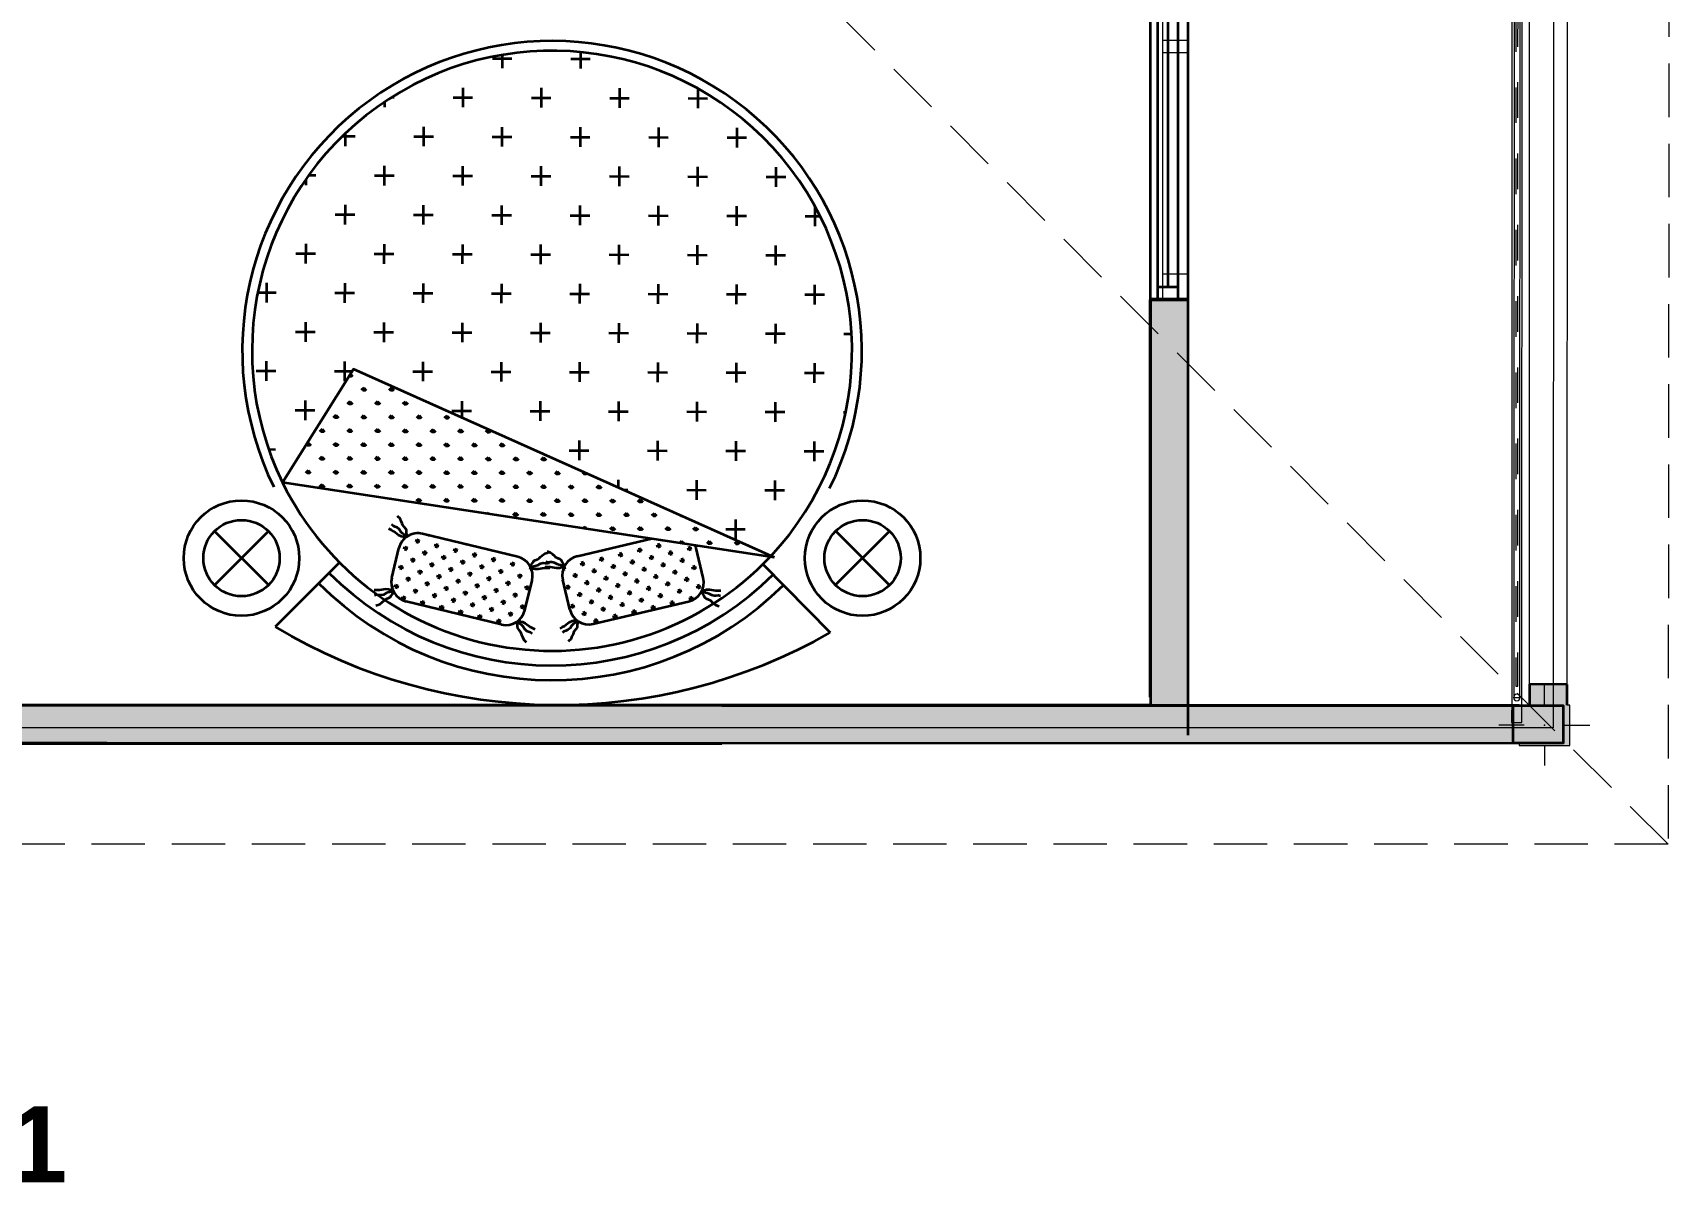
# Model space of a CAD drawing. Header units: millimetres. Extents: x -234375 to -184638, y -91483 to -70216.
# Drawn here: x -193087 to -186597, y -91432 to -86880 of the extents above; entities that cross this region are included whole.
import ezdxf

# ---------------------------------------------------------------- set-up
doc = ezdxf.new("R2010")
doc.units = ezdxf.units.MM
doc.header["$MEASUREMENT"] = 0
doc.linetypes.add('Dashed Small', pattern=[282.222222, 141.111111, -141.111111])
doc.linetypes.add('Hidden', pattern=[317.5, 211.666667, -105.833333])
for name, color, linetype, lineweight in [('New_0_Pen_No__7', 7, 'Continuous', 35), ('New_Archicad Windows_Pen_No__27', 7, 'Continuous', 35), ('New_Drawing & Figure_Pen_No__7', 7, 'Continuous', 35), ('New_Interior - Stair & Railing_Pen_No__1', 7, 'Continuous', 13), ('New_Shell - Roof_Pen_No__1', 7, 'Continuous', 13), ('New_Structural - Bearing_Pen_No__1', 7, 'Continuous', 13), ('New_Structural - Bearing_Pen_No__20', 1, 'Continuous', 0), ('New_Structural - Bearing_Pen_No__27', 7, 'Continuous', 35)]:
    doc.layers.add(name, color=color, linetype=linetype, lineweight=lineweight)
for name, color, linetype in [('New_Archicad Windows', 7, 'Continuous'), ('New_Interior - Stair & Railing', 7, 'Continuous'), ('New_Shell - Roof', 7, 'Continuous'), ('New_Structural - Bearing', 7, 'Continuous')]:
    doc.layers.add(name, color=color, linetype=linetype)
for name, color, linetype, lineweight, true_color in [('New_Archicad Windows_Pen_No__23', 30, 'Continuous', 20, 0xff6600), ('New_Archicad Windows_Pen_No__3', 30, 'Continuous', 18, 0xff6600), ('New_Drawing & Figure_Pen_No__5', 161, 'Continuous', 25, 0x40a5ff), ('New_Interior - Stair & Railing_Pen_No__106', 161, 'Continuous', 13, 0xaaaaff), ('New_Interior - Stair & Railing_Pen_No__91', 161, 'Continuous', 13, 0xaaaaff), ('New_Structural - Bearing_Pen_No__160', 33, 'Continuous', 20, 0xb4a35c)]:
    doc.layers.add(name, color=color, linetype=linetype, lineweight=lineweight, true_color=true_color)
doc.styles.add('GENERATED_STYLE_1', font='arial.ttf')

# ---------------------------------------------------------------- blocks, each defined once
blk = doc.blocks.new('Slab_1', base_point=(-200787.4, -71277.4))
at = {"layer": 'New_Structural - Bearing_Pen_No__1', "color": 7, "linetype": 'Continuous', "lineweight": 13, "flags": 128}
blk.add_lwpolyline([(-200787.4, -71277.4), (-190000.1, -71277.1), (-189999.5, -71124.5), (-188874.4, -71129.2), (-187846.5, -71129.2), (-187843.4, -74360.9), (-188874.7, -74359.2), (-188874.4, -78662), (-187060.4, -78662), (-187064.7, -89633.3), (-200492.9, -89632.1), (-200498.7, -85263), (-199444, -85265.7), (-199437.7, -82864.3), (-199438.1, -82864.3), (-199438.1, -77162), (-197397.7, -77162), (-197397.7, -75061.6), (-200787.4, -75061.6)], close=True, dxfattribs=at)
blk = doc.blocks.new('Wall_20', base_point=(-200493.6, -89690.1))
at = {"layer": 'New_Structural - Bearing_Pen_No__160', "linetype": 'Continuous', "lineweight": 0, "true_color": 0x5a512e}
blk.add_hatch(color=59, dxfattribs=at).paths.add_polyline_path([(-198386.8, -89690.7), (-187199.6, -89694), (-187199.6, -89544), (-198386.8, -89540.7)])
at = {"layer": 'New_Structural - Bearing_Pen_No__27', "color": 7, "linetype": 'Continuous', "lineweight": 35, "flags": 128}
for points in [[(-188660.5, -89543.5), (-193847.8, -89542)], [(-187199.6, -89544), (-188510.5, -89543.6)], [(-198386.8, -89690.7), (-187199.6, -89694)]]:
    blk.add_lwpolyline(points, dxfattribs=at)
blk = doc.blocks.new('2-Sash Sliding Window_2')
at = {"layer": 'New_Archicad Windows_Pen_No__23', "color": 30, "linetype": 'Continuous', "lineweight": 20, "true_color": 0xff6600}
for p, q in [((-1000, 0), (-900, 0)), ((-900, 0), (-900, -100)), ((-25, -100), (-25, 0)), ((-25, 0), (25, 0)), ((-25, 0), (25, 0)), ((25, 0), (25, -100)), ((900, -100), (900, 0)), ((900, 0), (1000, 0)), ((-900, -100), (-1000, -100)), ((25, -100), (-25, -100)), ((25, -100), (-25, -100)), ((1000, -100), (900, -100))]:
    blk.add_line(p, q, dxfattribs=at)
at = {"layer": 'New_Archicad Windows_Pen_No__27', "color": 7, "linetype": 'Continuous', "lineweight": 35}
for p, q in [((-1000, 0), (-1000, 50)), ((-1000, -100), (-1000, 0)), ((-1000, -100), (-1000, 0)), ((1000, 0), (1000, 50)), ((1000, -100), (1000, 0)), ((1000, -100), (1000, 0))]:
    blk.add_line(p, q, dxfattribs=at)
at = {"layer": 'New_Archicad Windows_Pen_No__3', "color": 30, "linetype": 'Continuous', "lineweight": 18, "true_color": 0xff6600}
for p, q in [((-1000, 50), (1000, 50)), ((-900, 0), (-25, 0)), ((25, 0), (900, 0)), ((-1000, -100), (1000, -100)), ((-25, -100), (-900, -100)), ((900, -100), (25, -100))]:
    blk.add_line(p, q, dxfattribs=at)
blk = doc.blocks.new('Wall_23', base_point=(-188510.5, -89693.6))
at = {"layer": 'New_Structural - Bearing_Pen_No__160', "linetype": 'Continuous', "lineweight": 0, "true_color": 0x5a512e}
blk.add_hatch(color=59, dxfattribs=at).paths.add_polyline_path([(-188660.5, -89543.5), (-188510.5, -89543.6), (-188510.5, -87934.8), (-188660.5, -87934.8)])
at = {"layer": 'New_Structural - Bearing_Pen_No__27', "color": 7, "linetype": 'Continuous', "lineweight": 35}
for p, q in [((-188610.5, -87934.8), (-188660.5, -87934.8)), ((-188510.5, -87934.8), (-188610.5, -87934.8))]:
    blk.add_line(p, q, dxfattribs=at)
at = {"layer": 'New_Structural - Bearing_Pen_No__27', "color": 7, "linetype": 'Continuous', "lineweight": 35, "flags": 128}
for points in [[(-188660.5, -87934.8), (-188660.5, -89543.5)], [(-188510.5, -89543.6), (-188510.5, -87934.8)]]:
    blk.add_lwpolyline(points, dxfattribs=at)
at = {"layer": 'New_Archicad Windows', "color": 21, "linetype": 'Continuous', "lineweight": 18, "true_color": 0xff9955, "zscale": 1000, "rotation": 89.99907197355292}
blk.add_blockref('2-Sash Sliding Window_2', (-188610.5, -86934.8), dxfattribs=at)
blk = doc.blocks.new('Arch Top Window Opening_3')
at = {"layer": 'New_Archicad Windows_Pen_No__27', "color": 7, "linetype": 'Continuous', "lineweight": 35}
for p, q in [((-3223.6, 0), (-3223.6, 150)), ((3223.6, 0), (3223.6, 150))]:
    blk.add_line(p, q, dxfattribs=at)
at = {"layer": 'New_Archicad Windows_Pen_No__3', "color": 30, "linetype": 'Continuous', "lineweight": 18, "true_color": 0xff6600}
for p, q in [((-3223.6, 150), (3223.6, 150)), ((-3223.6, 0), (3223.6, 0))]:
    blk.add_line(p, q, dxfattribs=at)
blk = doc.blocks.new('Wall_26', base_point=(-187009.5, -89694))
at = {"layer": 'New_Structural - Bearing_Pen_No__160', "linetype": 'Continuous', "lineweight": 0, "true_color": 0x5a512e}
for points in [[(-187006.9, -83013.2), (-187024.3, -83013.2), (-187006.9, -83013.2)], [(-187159.4, -89460.3), (-187159.4, -89542.3), (-187009.4, -89542.3), (-187009.4, -89460.4)]]:
    blk.add_hatch(color=59, dxfattribs=at).paths.add_polyline_path(points)
at = {"layer": 'New_Structural - Bearing_Pen_No__27', "color": 7, "linetype": 'Continuous', "lineweight": 35}
for p, q in [((-187006.9, -83013.2), (-187156.9, -83013.1)), ((-187009.4, -89460.4), (-187159.4, -89460.3))]:
    blk.add_line(p, q, dxfattribs=at)
at = {"layer": 'New_Structural - Bearing_Pen_No__27', "color": 7, "linetype": 'Continuous', "lineweight": 35, "flags": 128}
for points in [[(-187159.4, -89460.3), (-187159.4, -89542.3)], [(-187009.4, -89542.3), (-187009.4, -89460.4)]]:
    blk.add_lwpolyline(points, dxfattribs=at)
at = {"layer": 'New_Archicad Windows', "color": 21, "linetype": 'Continuous', "lineweight": 18, "true_color": 0xff9955, "zscale": 1000, "rotation": 89.97754101430051}
blk.add_blockref('Arch Top Window Opening_3', (-187008.1, -86236.8), dxfattribs=at)
blk = doc.blocks.new('Column_32', base_point=(-187099.6, -89622.3))
at = {"layer": 'New_Structural - Bearing_Pen_No__160', "linetype": 'Continuous', "lineweight": 0, "true_color": 0x5a512e}
for points in [[(-187199.6, -89544), (-187159.4, -89544), (-187159.4, -89542.3), (-187199.6, -89542.3)], [(-187199.6, -89702.3), (-186999.6, -89702.3), (-186999.6, -89542.3), (-187009.4, -89542.3), (-187009.4, -89544), (-187009.5, -89694), (-187009.5, -89694), (-187159.5, -89694), (-187199.6, -89694)], [(-187199.6, -89694), (-187159.5, -89694), (-187159.4, -89544), (-187199.6, -89544)], [(-187159.5, -89694), (-187009.5, -89694), (-187009.5, -89694), (-187159.4, -89544)], [(-187159.4, -89542.3), (-187159.4, -89544), (-187009.4, -89544), (-187009.4, -89542.3)], [(-187159.4, -89544), (-187009.5, -89694), (-187009.5, -89694), (-187009.4, -89544)], [(-187009.5, -89694), (-187009.5, -89694), (-187009.5, -89694)]]:
    blk.add_hatch(color=59, dxfattribs=at).paths.add_polyline_path(points)
at = {"layer": 'New_Structural - Bearing_Pen_No__1', "color": 7, "linetype": 'Continuous', "lineweight": 13, "flags": 128}
for points in [[(-187159.4, -89542.3), (-187199.6, -89542.3), (-187199.6, -89544)], [(-187199.6, -89694), (-187199.6, -89702.3), (-186999.6, -89702.3), (-186999.6, -89542.3), (-187009.4, -89542.3)]]:
    blk.add_lwpolyline(points, dxfattribs=at)
at = {"layer": 'New_Structural - Bearing_Pen_No__20', "color": 1, "linetype": 'Continuous', "lineweight": 0}
for p, q in [((-187099.6, -89542.3), (-187099.6, -89462.3)), ((-187179.6, -89622.3), (-187279.6, -89622.3)), ((-187019.6, -89622.3), (-186919.6, -89622.3)), ((-187099.6, -89702.3), (-187099.6, -89782.3))]:
    blk.add_line(p, q, dxfattribs=at)
blk.add_point((-187099.6, -89622.3), dxfattribs=at)
blk = doc.blocks.new('Roof_1', base_point=(-201339, -70721))
at = {"layer": 'New_Shell - Roof_Pen_No__1', "color": 7, "linetype": 'Hidden', "lineweight": 13, "flags": 128}
for points in [[(-186597.5, -78112), (-186609.9, -90094)], [(-186609.9, -90094), (-192594.7, -84103)], [(-186609.9, -90094), (-200920, -90094)]]:
    blk.add_lwpolyline(points, dxfattribs=at)
blk = doc.blocks.new('Railing_2')
at = {"layer": 'New_Interior - Stair & Railing_Pen_No__1', "color": 7, "linetype": 'Continuous', "lineweight": 13}
for p, q in [((-187186.8, -82782.4), (-187226.8, -82782.4)), ((-187226.8, -82782.4), (-187226.8, -82882.4)), ((-187186.8, -82882.4), (-187186.8, -82782.4)), ((-187226.8, -82882.4), (-187229.4, -89512.1)), ((-187189.4, -89512.1), (-187186.8, -82882.4)), ((-187229.4, -89512.1), (-187229.5, -89612.1)), ((-187189.5, -89612.1), (-187189.4, -89512.1)), ((-187229.5, -89612.1), (-187189.5, -89612.1))]:
    blk.add_line(p, q, dxfattribs=at)
at = {"layer": 'New_Interior - Stair & Railing_Pen_No__1', "color": 7, "linetype": 'Dashed Small', "lineweight": 13, "flags": 128}
blk.add_lwpolyline([(-187213.4, -89467.1), (-187205.4, -89467.1), (-187202.8, -82927.4), (-187210.8, -82927.4)], close=True, dxfattribs=at)
at = {"layer": 'New_Interior - Stair & Railing_Pen_No__106', "color": 161, "linetype": 'Continuous', "lineweight": 13, "true_color": 0xaaaaff, "flags": 128}
blk.add_lwpolyline([(-187221.4, -89512.1), (-187197.4, -89512.1), (-187194.8, -82882.4), (-187218.8, -82882.4)], close=True, dxfattribs=at)
at = {"layer": 'New_Interior - Stair & Railing_Pen_No__91', "color": 161, "linetype": 'Continuous', "lineweight": 13, "true_color": 0xaaaaff, "flags": 128}
for points in [[(-187193.8, -82882.4, 1), (-187219.8, -82882.4, 1)], [(-187196.4, -89512.1, 1), (-187222.4, -89512.1, 1)]]:
    blk.add_lwpolyline(points, format="xyb", close=True, dxfattribs=at)

msp = doc.modelspace()

# ---------------------------------------------------------------- hatches: boundary and pattern name
at = {"layer": 'New_Drawing & Figure_Pen_No__5', "linetype": 'Continuous', "lineweight": 25, "true_color": 0x40a5ff}
msp.add_hatch(color=161, dxfattribs=at).paths.add_polyline_path([(-187223.7, -89694), (-187025.7, -89694), (-187025.7, -89544), (-187223.7, -89544)])

# ---------------------------------------------------------------- linework, layer by layer
at = {"layer": 'New_0_Pen_No__7', "color": 7, "linetype": 'Continuous', "lineweight": 35}
for p, q in [((-188661.7, -87937.1), (-188511.7, -87937.1)), ((-188661.7, -89511.7), (-188661.7, -87937.1)), ((-188511.7, -87937.1), (-188511.6, -89662)), ((-190357.1, -89543.9), (-193847.8, -89544.1)), ((-190357.1, -89543.9), (-187175.5, -89543.8)), ((-187303.6, -89544), (-189961.2, -89544.2)), ((-193698.8, -89694.3), (-190357.1, -89694.2))]:
    msp.add_line(p, q, dxfattribs=at)
msp.add_lwpolyline([(-187223.7, -89694), (-187223.7, -89544), (-187025.7, -89544), (-187025.7, -89694)], close=True, dxfattribs=at)
at = {"layer": 'New_Drawing & Figure_Pen_No__7', "color": 7, "linetype": 'Continuous', "lineweight": 35}
for p, q in [((-188661.7, -85932.4), (-188661.7, -87937.1)), ((-188631.7, -85932.4), (-188631.7, -87937.1)), ((-188591.7, -85982.4), (-188591.7, -87887.1)), ((-188551.7, -85932.4), (-188551.7, -87937.1)), ((-188511.7, -85932.4), (-188511.7, -87937.1)), ((-190917.4, -86956.7), (-190917.6, -87021.7)), ((-191266.5, -86981.7), (-191188.9, -86982)), ((-191227.6, -86967.9), (-191227.8, -87020.6)), ((-190956.3, -86982.8), (-190878.7, -86983)), ((-191665.4, -87135.4), (-191654.8, -87135.4)), ((-191422.1, -87136.3), (-191344.6, -87136.5)), ((-191383.2, -87097.6), (-191383.5, -87175.2)), ((-191111.9, -87137.3), (-191034.4, -87137.6)), ((-191073, -87098.7), (-191073.3, -87176.3)), ((-190801.7, -87138.4), (-190724.1, -87138.7)), ((-190762.8, -87099.8), (-190763.1, -87177.3)), ((-190491.5, -87139.5), (-190413.9, -87139.8)), ((-190452.6, -87101.1), (-190452.9, -87178.4)), ((-191693.6, -87153.9), (-191693.7, -87174.1)), ((-191849.2, -87278.7), (-191849.3, -87328.6)), ((-191538.9, -87252.2), (-191539.1, -87329.7)), ((-191228.6, -87253.3), (-191228.9, -87330.8)), ((-190918.4, -87254.3), (-190918.7, -87331.9)), ((-190608.2, -87255.4), (-190608.5, -87333)), ((-190298, -87256.5), (-190298.3, -87334.1)), ((-191860.7, -87289.8), (-191810.4, -87290)), ((-191577.8, -87290.8), (-191500.2, -87291.1)), ((-191267.6, -87291.9), (-191190, -87292.2)), ((-190957.3, -87293), (-190879.8, -87293.3)), ((-190647.1, -87294.1), (-190569.6, -87294.3)), ((-190336.9, -87295.2), (-190259.4, -87295.4)), ((-191694.5, -87406.7), (-191694.8, -87484.3)), ((-191384.3, -87407.8), (-191384.6, -87485.4)), ((-191074.1, -87408.9), (-191074.4, -87486.5)), ((-190763.9, -87410), (-190764.1, -87487.5)), ((-190453.7, -87411.1), (-190453.9, -87488.6)), ((-192004.9, -87460.1), (-192005, -87483.2)), ((-191993.8, -87444.5), (-191966.1, -87444.6)), ((-191733.4, -87445.4), (-191655.9, -87445.7)), ((-191423.2, -87446.5), (-191345.7, -87446.7)), ((-191113, -87447.5), (-191035.4, -87447.8)), ((-190802.8, -87448.6), (-190725.2, -87448.9)), ((-190492.6, -87449.7), (-190415, -87450)), ((-190182.4, -87450.8), (-190104.8, -87451.1)), ((-190143.5, -87412.2), (-190143.7, -87489.7)), ((-191889.1, -87599.9), (-191811.5, -87600.2)), ((-191850.1, -87561.3), (-191850.4, -87638.9)), ((-191578.8, -87601), (-191501.3, -87601.3)), ((-191539.9, -87562.4), (-191540.2, -87639.9)), ((-191268.6, -87602.1), (-191191.1, -87602.4)), ((-191229.7, -87563.5), (-191230, -87641)), ((-190958.4, -87603.2), (-190880.9, -87603.5)), ((-190919.5, -87564.6), (-190919.8, -87642.1)), ((-190648.2, -87604.3), (-190570.7, -87604.5)), ((-190609.3, -87565.6), (-190609.6, -87643.2)), ((-190338, -87605.4), (-190260.5, -87605.6)), ((-190299.1, -87566.7), (-190299.4, -87644.3)), ((-189988.9, -87567.8), (-189989.2, -87645.4)), ((-190027.8, -87606.4), (-189968.1, -87606.7)), ((-192005.8, -87715.9), (-192006.1, -87793.4)), ((-191695.6, -87716.9), (-191695.9, -87794.5)), ((-191385.4, -87718), (-191385.6, -87795.6)), ((-191075.2, -87719.1), (-191075.4, -87796.7)), ((-190765, -87720.2), (-190765.2, -87797.8)), ((-190454.7, -87721.3), (-190455, -87798.8)), ((-190144.5, -87722.4), (-190144.8, -87799.9)), ((-192044.7, -87754.5), (-191967.2, -87754.8)), ((-191734.5, -87755.6), (-191656.9, -87755.9)), ((-191424.3, -87756.7), (-191346.7, -87756.9)), ((-191114.1, -87757.8), (-191036.5, -87758)), ((-190803.9, -87758.8), (-190726.3, -87759.1)), ((-190493.7, -87759.9), (-190416.1, -87760.2)), ((-190183.5, -87761), (-190105.9, -87761.3)), ((-192195.7, -87909.1), (-192122.8, -87909.3)), ((-192161.4, -87870.4), (-192161.7, -87948)), ((-191890.1, -87910.2), (-191812.6, -87910.4)), ((-191851.2, -87871.5), (-191851.5, -87949.1)), ((-191579.9, -87911.2), (-191502.4, -87911.5)), ((-191541, -87872.6), (-191541.3, -87950.1)), ((-191269.7, -87912.3), (-191192.2, -87912.6)), ((-191230.8, -87873.7), (-191231.1, -87951.2)), ((-190959.5, -87913.4), (-190882, -87913.7)), ((-190920.6, -87874.8), (-190920.9, -87952.3)), ((-190649.3, -87914.5), (-190571.8, -87914.8)), ((-190610.4, -87875.8), (-190610.7, -87953.4)), ((-190339.1, -87915.6), (-190261.5, -87915.8)), ((-190300.2, -87876.9), (-190300.5, -87954.5)), ((-190028.9, -87916.7), (-189951.3, -87916.9)), ((-189990, -87878), (-189990.2, -87955.6)), ((-188551.7, -87887.1), (-188631.7, -87887.1)), ((-188661.7, -87937.1), (-188511.7, -87937.1)), ((-188661.7, -89511.7), (-188661.7, -87937.1)), ((-188511.7, -87937.1), (-188511.6, -89662)), ((-192006.9, -88026.1), (-192007.1, -88103.6)), ((-191696.7, -88027.2), (-191696.9, -88104.7)), ((-191386.5, -88028.2), (-191386.7, -88105.8)), ((-191076.3, -88029.3), (-191076.5, -88106.9)), ((-190766, -88030.4), (-190766.3, -88108)), ((-190455.8, -88031.5), (-190456.1, -88109)), ((-190145.6, -88032.6), (-190145.9, -88110.1)), ((-192045.8, -88064.7), (-191968.2, -88065)), ((-191735.6, -88065.8), (-191658, -88066.1)), ((-191425.4, -88066.9), (-191347.8, -88067.2)), ((-191115.2, -88068), (-191037.6, -88068.2)), ((-190805, -88069), (-190727.4, -88069.3)), ((-190494.7, -88070.1), (-190417.2, -88070.4)), ((-190184.5, -88071.2), (-190107, -88071.5)), ((-189874.3, -88072.3), (-189843.8, -88072.4)), ((-192162.5, -88180.6), (-192162.8, -88258.2)), ((-191852.3, -88181.7), (-191852.6, -88259.3)), ((-191542.1, -88182.8), (-191542.4, -88260.4)), ((-191231.9, -88183.9), (-191232.2, -88261.4)), ((-190921.7, -88185), (-190922, -88262.5)), ((-190611.5, -88186.1), (-190611.8, -88263.6)), ((-190301.3, -88187.1), (-190301.5, -88264.7)), ((-189991.1, -88188.2), (-189991.3, -88265.8)), ((-192201.4, -88219.3), (-192123.9, -88219.5)), ((-191891.2, -88220.4), (-191821.2, -88220.6)), ((-191830.7, -88235.7), (-191830.7, -88245.3)), ((-191828.7, -88232.6), (-191820.4, -88241)), ((-191581, -88221.4), (-191503.5, -88221.7)), ((-191270.8, -88222.5), (-191193.3, -88222.8)), ((-190960.6, -88223.6), (-190883, -88223.9)), ((-190650.4, -88224.7), (-190572.8, -88225)), ((-190340.2, -88225.8), (-190262.6, -88226.1)), ((-190030, -88226.9), (-189952.4, -88227.1)), ((-191776, -88285.7), (-191786.3, -88296)), ((-191776, -88285.7), (-191776.1, -88300.3)), ((-191776, -88285.7), (-191765.8, -88296.1)), ((-191666.3, -88286.1), (-191676.7, -88296.4)), ((-191666.3, -88286.1), (-191666.4, -88300.7)), ((-191666.3, -88286.1), (-191656.1, -88296.4)), ((-192046.9, -88374.9), (-191969.3, -88375.2)), ((-192008, -88336.3), (-192008.2, -88413.8)), ((-191831, -88340.4), (-191841.4, -88350.6)), ((-191831, -88340.4), (-191831.1, -88354.9)), ((-191831, -88340.4), (-191820.8, -88350.7)), ((-191721.4, -88340.8), (-191731.7, -88351)), ((-191721.4, -88340.8), (-191721.4, -88355.3)), ((-191721.4, -88340.8), (-191711.1, -88351.1)), ((-191611.7, -88341.2), (-191622, -88351.4)), ((-191611.7, -88341.2), (-191611.7, -88355.7)), ((-191611.7, -88341.2), (-191601.4, -88351.5)), ((-191510.1, -88349.5), (-191512.3, -88351.8)), ((-191502.1, -88353.1), (-191502.1, -88356.1)), ((-191426.5, -88377.1), (-191348.9, -88377.4)), ((-191387.5, -88338.5), (-191387.8, -88404.2)), ((-191116.2, -88378.2), (-191038.7, -88378.4)), ((-191077.3, -88339.5), (-191077.6, -88417.1)), ((-190806, -88379.3), (-190728.5, -88379.5)), ((-190767.1, -88340.6), (-190767.4, -88418.2)), ((-190495.8, -88380.3), (-190418.3, -88380.6)), ((-190456.9, -88341.7), (-190457.2, -88419.3)), ((-190185.6, -88381.4), (-190108.1, -88381.7)), ((-190146.7, -88342.8), (-190147, -88420.3)), ((-189875.4, -88382.5), (-189867.1, -88382.5)), ((-191886.1, -88395), (-191896.4, -88405.3)), ((-191886.1, -88395), (-191886.1, -88409.6)), ((-191886.1, -88395), (-191875.8, -88405.3)), ((-191776.4, -88395.4), (-191786.7, -88405.7)), ((-191776.4, -88395.4), (-191776.4, -88410)), ((-191776.4, -88395.4), (-191766.1, -88405.7)), ((-191666.7, -88395.8), (-191677, -88406)), ((-191666.7, -88395.8), (-191666.8, -88410.3)), ((-191666.7, -88395.8), (-191656.5, -88406.1)), ((-191557, -88396.2), (-191567.4, -88406.4)), ((-191557, -88396.2), (-191557.1, -88410.7)), ((-191557, -88396.2), (-191546.8, -88406.5)), ((-191447.4, -88396.6), (-191457.7, -88406.8)), ((-191447.4, -88396.6), (-191447.4, -88411.1)), ((-191447.4, -88396.6), (-191437.1, -88406.9)), ((-192163.6, -88490.8), (-192163.6, -88495.7)), ((-191996.1, -88504.3), (-192005, -88513.1)), ((-191996.1, -88504.3), (-191996.2, -88518.9)), ((-191996.1, -88504.3), (-191985.9, -88514.6)), ((-191941.1, -88449.7), (-191951.4, -88459.9)), ((-191941.1, -88449.7), (-191941.1, -88464.2)), ((-191941.1, -88449.7), (-191930.9, -88460)), ((-191886.5, -88504.7), (-191896.8, -88515)), ((-191886.5, -88504.7), (-191886.5, -88519.2)), ((-191886.5, -88504.7), (-191876.2, -88515)), ((-191831.4, -88450.1), (-191841.7, -88460.3)), ((-191831.4, -88450.1), (-191831.5, -88464.6)), ((-191831.4, -88450.1), (-191821.2, -88460.4)), ((-191776.8, -88505.1), (-191787.1, -88515.3)), ((-191776.8, -88505.1), (-191776.8, -88519.6)), ((-191776.8, -88505.1), (-191766.5, -88515.4)), ((-191721.7, -88450.4), (-191732.1, -88460.7)), ((-191721.7, -88450.4), (-191721.8, -88465)), ((-191721.7, -88450.4), (-191711.5, -88460.8)), ((-191667.1, -88505.5), (-191677.4, -88515.7)), ((-191667.1, -88505.5), (-191667.2, -88520)), ((-191667.1, -88505.5), (-191656.9, -88515.8)), ((-191612.1, -88450.8), (-191622.4, -88461.1)), ((-191612.1, -88450.8), (-191612.1, -88465.4)), ((-191612.1, -88450.8), (-191601.8, -88461.1)), ((-191557.4, -88505.9), (-191567.7, -88516.1)), ((-191557.4, -88505.9), (-191557.5, -88520.4)), ((-191557.4, -88505.9), (-191547.2, -88516.2)), ((-191502.4, -88451.2), (-191512.7, -88461.5)), ((-191502.4, -88451.2), (-191502.4, -88465.8)), ((-191502.4, -88451.2), (-191492.1, -88461.5)), ((-191447.7, -88506.2), (-191458.1, -88516.5)), ((-191447.7, -88506.2), (-191447.8, -88520.8)), ((-191447.7, -88506.2), (-191437.5, -88516.6)), ((-191392.7, -88451.6), (-191403, -88461.8)), ((-191392.7, -88451.6), (-191392.8, -88466.1)), ((-191392.7, -88451.6), (-191382.5, -88461.9)), ((-191338.1, -88506.6), (-191348.4, -88516.9)), ((-191338.1, -88506.6), (-191338.1, -88521.2)), ((-191338.1, -88506.6), (-191327.8, -88516.9)), ((-191283, -88452), (-191293.4, -88462.2)), ((-191283, -88452), (-191283.1, -88466.5)), ((-191283, -88452), (-191272.8, -88462.3)), ((-191228.4, -88507), (-191238.7, -88517.3)), ((-191228.4, -88507), (-191228.4, -88521.5)), ((-191228.4, -88507), (-191218.2, -88517.3)), ((-190922.8, -88495.2), (-190923, -88572.7)), ((-190612.6, -88496.3), (-190612.8, -88573.8)), ((-190302.4, -88497.3), (-190302.6, -88574.9)), ((-189992.1, -88498.4), (-189992.4, -88576)), ((-192152.4, -88529.7), (-192125, -88529.8)), ((-191941.5, -88559.4), (-191951.8, -88569.6)), ((-191941.5, -88559.4), (-191941.5, -88573.9)), ((-191941.5, -88559.4), (-191931.2, -88569.7)), ((-191831.8, -88559.7), (-191842.1, -88570)), ((-191831.8, -88559.7), (-191831.9, -88574.3)), ((-191831.8, -88559.7), (-191821.6, -88570.1)), ((-191722.1, -88560.1), (-191732.4, -88570.4)), ((-191722.1, -88560.1), (-191722.2, -88574.7)), ((-191722.1, -88560.1), (-191711.9, -88570.4)), ((-191612.5, -88560.5), (-191622.8, -88570.7)), ((-191612.5, -88560.5), (-191612.5, -88575)), ((-191612.5, -88560.5), (-191602.2, -88570.8)), ((-191502.8, -88560.9), (-191513.1, -88571.1)), ((-191502.8, -88560.9), (-191502.8, -88575.4)), ((-191502.8, -88560.9), (-191492.5, -88571.2)), ((-191393.1, -88561.3), (-191403.4, -88571.5)), ((-191393.1, -88561.3), (-191393.2, -88575.8)), ((-191393.1, -88561.3), (-191382.9, -88571.6)), ((-191283.4, -88561.7), (-191293.7, -88571.9)), ((-191283.4, -88561.7), (-191283.5, -88576.2)), ((-191283.4, -88561.7), (-191273.2, -88572)), ((-191173.8, -88562), (-191184.1, -88572.3)), ((-191173.8, -88562), (-191173.8, -88576.6)), ((-191173.8, -88562), (-191163.5, -88572.4)), ((-191064.1, -88562.4), (-191074.4, -88572.7)), ((-191064.1, -88562.4), (-191064.1, -88577)), ((-191064.1, -88562.4), (-191053.8, -88572.7)), ((-190961.7, -88533.8), (-190884.1, -88534.1)), ((-190651.5, -88534.9), (-190573.9, -88535.2)), ((-190341.3, -88536), (-190263.7, -88536.3)), ((-190031.1, -88537.1), (-189953.5, -88537.3)), ((-191996.5, -88614), (-192006.8, -88624.2)), ((-191996.5, -88614), (-191996.6, -88628.5)), ((-191996.5, -88614), (-191986.3, -88624.3)), ((-191886.8, -88614.4), (-191897.2, -88624.6)), ((-191886.8, -88614.4), (-191886.9, -88628.9)), ((-191886.8, -88614.4), (-191876.6, -88624.7)), ((-191777.2, -88614.8), (-191787.5, -88625)), ((-191777.2, -88614.8), (-191777.2, -88629.3)), ((-191777.2, -88614.8), (-191766.9, -88625.1)), ((-191667.5, -88615.1), (-191677.8, -88625.4)), ((-191667.5, -88615.1), (-191667.5, -88629.7)), ((-191667.5, -88615.1), (-191657.2, -88625.5)), ((-191557.8, -88615.5), (-191568.1, -88625.8)), ((-191557.8, -88615.5), (-191557.9, -88630.1)), ((-191557.8, -88615.5), (-191547.6, -88625.8)), ((-191448.1, -88615.9), (-191458.5, -88626.2)), ((-191448.1, -88615.9), (-191448.2, -88630.5)), ((-191448.1, -88615.9), (-191437.9, -88626.2)), ((-191338.5, -88616.3), (-191348.8, -88626.5)), ((-191338.5, -88616.3), (-191338.5, -88630.8)), ((-191338.5, -88616.3), (-191328.2, -88626.6)), ((-191228.8, -88616.7), (-191239.1, -88626.9)), ((-191228.8, -88616.7), (-191228.8, -88631.2)), ((-191228.8, -88616.7), (-191218.5, -88627)), ((-191119.1, -88617.1), (-191129.4, -88627.3)), ((-191119.1, -88617.1), (-191119.2, -88631.6)), ((-191119.1, -88617.1), (-191108.9, -88627.4)), ((-191009.4, -88617.4), (-191019.7, -88627.7)), ((-191009.4, -88617.4), (-191009.5, -88632)), ((-191009.4, -88617.4), (-190999.2, -88627.8)), ((-190902.7, -88620.8), (-190910.1, -88628.1)), ((-190899.8, -88622.1), (-190899.8, -88632.4)), ((-190892.1, -88625.5), (-190889.5, -88628.1)), ((-191941.9, -88669), (-191952.2, -88679.3)), ((-191941.9, -88669), (-191941.9, -88683.6)), ((-191941.9, -88669), (-191931.6, -88679.3)), ((-191832.2, -88669.4), (-191842.5, -88679.7)), ((-191832.2, -88669.4), (-191832.2, -88684)), ((-191832.2, -88669.4), (-191821.9, -88679.7)), ((-191722.5, -88669.8), (-191732.8, -88680)), ((-191722.5, -88669.8), (-191722.6, -88684.3)), ((-191722.5, -88669.8), (-191712.3, -88680.1)), ((-191612.8, -88670.2), (-191623.2, -88680.4)), ((-191612.8, -88670.2), (-191612.9, -88684.7)), ((-191612.8, -88670.2), (-191602.6, -88680.5)), ((-191503.2, -88670.6), (-191513.5, -88680.8)), ((-191503.2, -88670.6), (-191503.2, -88685.1)), ((-191503.2, -88670.6), (-191492.9, -88680.9)), ((-191393.5, -88670.9), (-191403.8, -88681.2)), ((-191393.5, -88670.9), (-191393.5, -88685.5)), ((-191393.5, -88670.9), (-191383.2, -88681.3)), ((-191283.8, -88671.3), (-191294.1, -88681.6)), ((-191283.8, -88671.3), (-191283.9, -88685.9)), ((-191283.8, -88671.3), (-191273.6, -88681.6)), ((-191174.1, -88671.7), (-191184.5, -88682)), ((-191174.1, -88671.7), (-191174.2, -88686.3)), ((-191174.1, -88671.7), (-191163.9, -88682)), ((-191064.5, -88672.1), (-191074.8, -88682.3)), ((-191064.5, -88672.1), (-191064.5, -88686.6)), ((-191064.5, -88672.1), (-191054.2, -88682.4)), ((-190954.8, -88672.5), (-190965.1, -88682.7)), ((-190954.8, -88672.5), (-190954.8, -88687)), ((-190954.8, -88672.5), (-190944.5, -88682.8)), ((-190845.1, -88672.9), (-190855.4, -88683.1)), ((-190845.1, -88672.9), (-190845.2, -88687.4)), ((-190845.1, -88672.9), (-190834.9, -88683.2)), ((-190768.2, -88650.8), (-190768.3, -88680.8)), ((-190748.5, -88689.7), (-190729.6, -88689.7)), ((-190496.9, -88690.6), (-190419.4, -88690.8)), ((-190458, -88651.9), (-190458.3, -88729.5)), ((-190186.7, -88691.6), (-190109.2, -88691.9)), ((-190147.8, -88653), (-190148.1, -88730.5)), ((-191667.9, -88724.8), (-191669.1, -88726.1)), ((-191667.9, -88724.8), (-191667.9, -88726.3)), ((-191667.9, -88724.8), (-191666.1, -88726.6)), ((-191558.2, -88725.2), (-191568.5, -88735.5)), ((-191558.2, -88725.2), (-191558.2, -88739.7)), ((-191558.2, -88725.2), (-191547.9, -88735.5)), ((-191448.5, -88725.6), (-191458.8, -88735.8)), ((-191448.5, -88725.6), (-191448.6, -88740.1)), ((-191448.5, -88725.6), (-191438.3, -88735.9)), ((-191338.8, -88726), (-191349.2, -88736.2)), ((-191338.8, -88726), (-191338.9, -88740.5)), ((-191338.8, -88726), (-191328.6, -88736.3)), ((-191229.2, -88726.4), (-191239.5, -88736.6)), ((-191229.2, -88726.4), (-191229.2, -88740.9)), ((-191229.2, -88726.4), (-191218.9, -88736.7)), ((-191119.5, -88726.7), (-191129.8, -88737)), ((-191119.5, -88726.7), (-191119.5, -88741.3)), ((-191119.5, -88726.7), (-191109.2, -88737.1)), ((-191009.8, -88727.1), (-191020.1, -88737.4)), ((-191009.8, -88727.1), (-191009.9, -88741.7)), ((-191009.8, -88727.1), (-190999.6, -88737.4)), ((-190900.1, -88727.5), (-190910.5, -88737.8)), ((-190900.1, -88727.5), (-190900.2, -88742)), ((-190900.1, -88727.5), (-190889.9, -88737.8)), ((-190790.5, -88727.9), (-190800.8, -88738.1)), ((-190790.5, -88727.9), (-190790.5, -88742.4)), ((-190790.5, -88727.9), (-190780.2, -88738.2)), ((-190680.8, -88728.3), (-190691.1, -88738.5)), ((-190680.8, -88728.3), (-190680.8, -88742.8)), ((-190680.8, -88728.3), (-190670.5, -88738.6)), ((-191284.2, -88781), (-191287.4, -88784.2)), ((-191284.2, -88781), (-191284.2, -88784.7)), ((-191284.2, -88781), (-191279.9, -88785.4)), ((-191174.5, -88781.4), (-191184.8, -88791.6)), ((-191174.5, -88781.4), (-191174.6, -88795.9)), ((-191174.5, -88781.4), (-191164.3, -88791.7)), ((-191064.8, -88781.8), (-191075.2, -88792)), ((-191064.8, -88781.8), (-191064.9, -88796.3)), ((-191064.8, -88781.8), (-191054.6, -88792.1)), ((-190955.2, -88782.2), (-190965.5, -88792.4)), ((-190955.2, -88782.2), (-190955.2, -88796.7)), ((-190955.2, -88782.2), (-190944.9, -88792.5)), ((-190900.5, -88837.2), (-190905.7, -88842.3)), ((-190900.5, -88837.2), (-190900.5, -88843.1)), ((-190900.5, -88837.2), (-190893.6, -88844.2)), ((-190845.5, -88782.5), (-190855.8, -88792.8)), ((-190845.5, -88782.5), (-190845.5, -88797.1)), ((-190845.5, -88782.5), (-190835.2, -88792.9)), ((-190790.8, -88837.6), (-190801.2, -88847.8)), ((-190790.8, -88837.6), (-190790.9, -88852.1)), ((-190790.8, -88837.6), (-190780.6, -88847.9)), ((-190735.8, -88782.9), (-190746.1, -88793.2)), ((-190735.8, -88782.9), (-190735.9, -88797.5)), ((-190735.8, -88782.9), (-190725.6, -88793.2)), ((-190681.2, -88837.9), (-190691.5, -88848.2)), ((-190681.2, -88837.9), (-190681.2, -88852.5)), ((-190681.2, -88837.9), (-190670.9, -88848.3)), ((-190626.1, -88783.3), (-190636.5, -88793.5)), ((-190626.1, -88783.3), (-190626.2, -88797.8)), ((-190626.1, -88783.3), (-190615.9, -88793.6)), ((-190571.5, -88838.3), (-190581.8, -88848.6)), ((-190571.5, -88838.3), (-190571.5, -88852.9)), ((-190571.5, -88838.3), (-190561.2, -88848.6)), ((-190523.1, -88790.3), (-190526.8, -88793.9)), ((-190516.5, -88793.3), (-190516.5, -88798.2)), ((-190461.8, -88838.7), (-190472.1, -88849)), ((-190461.8, -88838.7), (-190461.9, -88853.3)), ((-190461.8, -88838.7), (-190451.6, -88849)), ((-190303.4, -88807.6), (-190303.7, -88885.1)), ((-192367.2, -88854.1), (-192152.9, -89067)), ((-192153.6, -88853.4), (-192366.5, -89067.7)), ((-191553.9, -88895.8), (-191572.7, -88891.2)), ((-191561, -88884.1), (-191565.6, -88902.9)), ((-191166.2, -88955.3), (-191543, -88863.9)), ((-191517.7, -88870.1), (-191518.7, -88874.4)), ((-191485.6, -88902.3), (-191490.2, -88921.2)), ((-191442.3, -88888.3), (-191443.4, -88892.6)), ((-190929.7, -88952.8), (-190635.3, -88883.5)), ((-190653.1, -88887.7), (-190652.1, -88892)), ((-190609.9, -88902), (-190605.5, -88920.9)), ((-190516.8, -88893.4), (-190524, -88900.4)), ((-190516.8, -88893.4), (-190516.9, -88901.5)), ((-190516.8, -88893.4), (-190507.3, -88903)), ((-190407.2, -88893.7), (-190417.5, -88904)), ((-190407.2, -88893.7), (-190407.2, -88908.3)), ((-190407.2, -88893.7), (-190396.9, -88904.1)), ((-190342.3, -88846.2), (-190264.8, -88846.5)), ((-190297.5, -88894.1), (-190307.8, -88904.4)), ((-190297.5, -88894.1), (-190297.6, -88908.7)), ((-190297.5, -88894.1), (-190287.3, -88904.4)), ((-189693, -88854.1), (-189907.3, -89067)), ((-189906.6, -88853.4), (-189693.8, -89067.7)), ((-191665.1, -89038.3), (-191636.7, -88921)), ((-191600.7, -88924.3), (-191619.5, -88919.7)), ((-191607.8, -88912.6), (-191612.4, -88931.5)), ((-191572.1, -88971.1), (-191591, -88966.6)), ((-191579.3, -88959.4), (-191583.8, -88978.3)), ((-191525.3, -88942.6), (-191544.1, -88938)), ((-191532.4, -88930.9), (-191537, -88949.7)), ((-191478.5, -88914), (-191497.3, -88909.5)), ((-191449.9, -88960.9), (-191468.8, -88956.3)), ((-191457.1, -88949.2), (-191461.6, -88968)), ((-191403.1, -88932.3), (-191422, -88927.8)), ((-191410.3, -88920.6), (-191414.8, -88939.5)), ((-191381.7, -88967.4), (-191386.3, -88986.3)), ((-191367, -88906.6), (-191368, -88910.9)), ((-191327.7, -88950.6), (-191346.6, -88946)), ((-191334.9, -88938.9), (-191339.5, -88957.7)), ((-191291.6, -88924.9), (-191292.6, -88929.2)), ((-191252.4, -88968.9), (-191271.2, -88964.3)), ((-191259.5, -88957.2), (-191264.1, -88976)), ((-191216.2, -88943.2), (-191217.3, -88947.5)), ((-190879.6, -88941), (-190878.6, -88945.3)), ((-190843.6, -88966.9), (-190824.8, -88962.5)), ((-190836.4, -88955.3), (-190832, -88974.2)), ((-190804.1, -88923.2), (-190803.1, -88927.5)), ((-190768.1, -88949.2), (-190749.3, -88944.7)), ((-190760.9, -88937.5), (-190756.5, -88956.4)), ((-190728.6, -88905.5), (-190727.6, -88909.8)), ((-190714.3, -88966.4), (-190709.9, -88985.3)), ((-190692.6, -88931.4), (-190673.8, -88927)), ((-190685.4, -88919.8), (-190681, -88938.7)), ((-190646, -88960.3), (-190627.1, -88955.9)), ((-190638.8, -88948.7), (-190634.4, -88967.5)), ((-190617.2, -88913.7), (-190598.3, -88909.3)), ((-190570.5, -88942.6), (-190551.7, -88938.1)), ((-190563.3, -88930.9), (-190558.9, -88949.8)), ((-190523.9, -88971.4), (-190505, -88967)), ((-190516.7, -88959.8), (-190512.3, -88978.7)), ((-190495, -88924.8), (-190476.2, -88920.4)), ((-190487.8, -88913.2), (-190483.4, -88932)), ((-190431.4, -89039.2), (-190459, -88921.8)), ((-191871.4, -88978.5), (-192126.1, -89233.2)), ((-191618.9, -88999.7), (-191637.8, -88995.1)), ((-191626.1, -88988), (-191630.7, -89006.8)), ((-191543.6, -89018), (-191562.4, -89013.4)), ((-191550.7, -89006.3), (-191555.3, -89025.1)), ((-191496.8, -88989.4), (-191515.6, -88984.8)), ((-191503.9, -88977.7), (-191508.5, -88996.6)), ((-191468.2, -89036.2), (-191487.1, -89031.7)), ((-191475.3, -89024.5), (-191479.9, -89043.4)), ((-191421.4, -89007.7), (-191440.2, -89003.1)), ((-191428.5, -88996), (-191433.1, -89014.8)), ((-191374.6, -88979.1), (-191393.4, -88974.6)), ((-191346, -89026), (-191364.9, -89021.4)), ((-191353.2, -89014.3), (-191357.7, -89033.1)), ((-191299.2, -88997.4), (-191318, -88992.9)), ((-191306.3, -88985.7), (-191310.9, -89004.6)), ((-191277.8, -89032.5), (-191282.4, -89051.4)), ((-191223.8, -89015.7), (-191242.7, -89011.1)), ((-191231, -89004), (-191235.5, -89022.8)), ((-191177, -88987.1), (-191195.9, -88982.6)), ((-191184.1, -88975.4), (-191188.7, -88994.3)), ((-191148.5, -89034), (-191167.3, -89029.4)), ((-191155.6, -89022.3), (-191160.2, -89041.1)), ((-191112.1, -89002.9), (-191120.5, -89000.9)), ((-191111.4, -89004.6), (-191113.3, -89012.6)), ((-190984.8, -89001.7), (-190983, -89009.6)), ((-190984.2, -89000), (-190975.7, -88998)), ((-190948, -89031.3), (-190929.1, -89026.9)), ((-190940.8, -89019.6), (-190936.3, -89038.5)), ((-190919.1, -88984.7), (-190900.3, -88980.2)), ((-190911.9, -88973), (-190907.5, -88991.9)), ((-190872.5, -89013.6), (-190853.6, -89009.1)), ((-190865.3, -89001.9), (-190860.9, -89020.8)), ((-190818.7, -89030.8), (-190814.2, -89049.6)), ((-190797, -88995.8), (-190778.1, -88991.4)), ((-190789.8, -88984.2), (-190785.4, -89003)), ((-190750.4, -89024.7), (-190731.5, -89020.2)), ((-190743.2, -89013), (-190738.7, -89031.9)), ((-190721.5, -88978.1), (-190702.6, -88973.6)), ((-190674.9, -89006.9), (-190656, -89002.5)), ((-190667.7, -88995.3), (-190663.2, -89014.1)), ((-190628.3, -89035.8), (-190609.4, -89031.4)), ((-190621.1, -89024.1), (-190616.6, -89043)), ((-190599.4, -88989.2), (-190580.5, -88984.7)), ((-190592.2, -88977.5), (-190587.7, -88996.4)), ((-190552.8, -89018.1), (-190533.9, -89013.6)), ((-190545.6, -89006.4), (-190541.1, -89025.3)), ((-190477.3, -89000.3), (-190458.4, -88995.9)), ((-190470.1, -88988.7), (-190465.6, -89007.5)), ((-190194.7, -88984.4), (-189928.1, -89255.6)), ((-191637.2, -89075.1), (-191656.1, -89070.5)), ((-191644.4, -89063.3), (-191648.9, -89082.2)), ((-191590.4, -89046.5), (-191609.2, -89041.9)), ((-191597.5, -89034.8), (-191602.1, -89053.6)), ((-191561.9, -89093.3), (-191580.7, -89088.8)), ((-191569, -89081.6), (-191573.6, -89100.5)), ((-191515, -89064.8), (-191533.9, -89060.2)), ((-191522.2, -89053.1), (-191526.7, -89071.9)), ((-191439.7, -89083.1), (-191458.5, -89078.5)), ((-191446.8, -89071.4), (-191451.4, -89090.2)), ((-191392.8, -89054.5), (-191411.7, -89049.9)), ((-191400, -89042.8), (-191404.5, -89061.6)), ((-191364.3, -89101.3), (-191383.1, -89096.8)), ((-191371.4, -89089.6), (-191376, -89108.5)), ((-191317.5, -89072.8), (-191336.3, -89068.2)), ((-191324.6, -89061.1), (-191329.2, -89079.9)), ((-191270.7, -89044.2), (-191289.5, -89039.7)), ((-191242.1, -89091.1), (-191260.9, -89086.5)), ((-191249.2, -89079.4), (-191253.8, -89098.2)), ((-191195.3, -89062.5), (-191214.1, -89057.9)), ((-191202.4, -89050.8), (-191207, -89069.7)), ((-191173.9, -89097.6), (-191178.4, -89116.5)), ((-191119.9, -89080.8), (-191138.8, -89076.2)), ((-191137.5, -89166.2), (-191109.1, -89048.9)), ((-191127.1, -89069.1), (-191131.6, -89087.9)), ((-190959.8, -89163.5), (-190987.5, -89046)), ((-190976.9, -89077.9), (-190958, -89073.5)), ((-190969.7, -89066.3), (-190965.2, -89085.1)), ((-190923, -89095.1), (-190918.6, -89114)), ((-190901.4, -89060.2), (-190882.5, -89055.7)), ((-190894.2, -89048.5), (-190889.7, -89067.4)), ((-190854.8, -89089), (-190835.9, -89084.6)), ((-190847.5, -89077.4), (-190843.1, -89096.3)), ((-190825.9, -89042.4), (-190807, -89038)), ((-190779.3, -89071.3), (-190760.4, -89066.9)), ((-190772, -89059.6), (-190767.6, -89078.5)), ((-190732.6, -89100.2), (-190713.8, -89095.7)), ((-190725.4, -89088.5), (-190721, -89107.4)), ((-190703.8, -89053.6), (-190684.9, -89049.1)), ((-190696.6, -89041.9), (-190692.1, -89060.8)), ((-190657.1, -89082.4), (-190638.3, -89078)), ((-190649.9, -89070.8), (-190645.5, -89089.6)), ((-190581.7, -89064.7), (-190562.8, -89060.2)), ((-190574.4, -89053), (-190570, -89071.9)), ((-190535, -89093.5), (-190516.2, -89089.1)), ((-190527.8, -89081.9), (-190523.4, -89100.8)), ((-190506.2, -89046.9), (-190487.3, -89042.5)), ((-190498.9, -89035.3), (-190494.5, -89054.1)), ((-190459.5, -89075.8), (-190440.7, -89071.4)), ((-190452.3, -89064.1), (-190447.9, -89083)), ((-191608.7, -89121.9), (-191627.5, -89117.3)), ((-191615.8, -89110.2), (-191620.1, -89127.9)), ((-191231.2, -89223.3), (-191608, -89131.9)), ((-191533.3, -89140.2), (-191552.2, -89135.6)), ((-191540.4, -89128.4), (-191545, -89147.2)), ((-191486.5, -89111.6), (-191505.3, -89107)), ((-191493.6, -89099.9), (-191498.2, -89118.7)), ((-191457.9, -89158.4), (-191476.8, -89153.9)), ((-191465.1, -89146.7), (-191469.6, -89165.5)), ((-191411.1, -89129.9), (-191430, -89125.3)), ((-191418.3, -89118.2), (-191422.8, -89137)), ((-191335.8, -89148.2), (-191354.6, -89143.6)), ((-191342.9, -89136.5), (-191347.5, -89155.3)), ((-191288.9, -89119.6), (-191307.8, -89115)), ((-191296.1, -89107.9), (-191300.6, -89126.7)), ((-191260.4, -89166.4), (-191279.2, -89161.9)), ((-191267.5, -89154.7), (-191272.1, -89173.6)), ((-191213.6, -89137.9), (-191232.4, -89133.3)), ((-191220.7, -89126.2), (-191225.3, -89145)), ((-191166.7, -89109.3), (-191185.6, -89104.8)), ((-191138.2, -89156.2), (-191157, -89151.6)), ((-191145.3, -89144.5), (-191149.9, -89163.3)), ((-190959.1, -89153.4), (-190940.3, -89149)), ((-190951.9, -89141.8), (-190947.5, -89160.6)), ((-190930.3, -89106.8), (-190911.4, -89102.4)), ((-190883.6, -89135.7), (-190864.8, -89131.2)), ((-190876.4, -89124), (-190872, -89142.9)), ((-190866.6, -89221.2), (-190489.1, -89132.5)), ((-190837, -89164.5), (-190818.1, -89160.1)), ((-190829.8, -89152.9), (-190825.4, -89171.8)), ((-190808.1, -89117.9), (-190789.3, -89113.5)), ((-190800.9, -89106.3), (-190796.5, -89125.1)), ((-190761.5, -89146.8), (-190742.6, -89142.4)), ((-190754.3, -89135.1), (-190749.9, -89154)), ((-190686, -89129), (-190667.1, -89124.6)), ((-190678.8, -89117.4), (-190674.4, -89136.3)), ((-190639.4, -89157.9), (-190620.5, -89153.5)), ((-190632.2, -89146.3), (-190627.8, -89165)), ((-190610.5, -89111.3), (-190591.7, -89106.9)), ((-190603.3, -89099.6), (-190598.9, -89118.5)), ((-190563.9, -89140.2), (-190545, -89135.7)), ((-190556.7, -89128.5), (-190552.3, -89147.3)), ((-190488.4, -89122.4), (-190469.5, -89118)), ((-190481.2, -89110.8), (-190477, -89128.5)), ((-191382.6, -89176.7), (-191401.4, -89172.1)), ((-191389.7, -89165), (-191394.3, -89183.7)), ((-191307.2, -89195), (-191326, -89190.4)), ((-191314.3, -89183.3), (-191318.9, -89202)), ((-191231.8, -89213.3), (-191250.7, -89208.7)), ((-191239, -89201.5), (-191243.5, -89220.3)), ((-191185, -89184.7), (-191203.9, -89180.1)), ((-191192.2, -89173), (-191196.7, -89191.8)), ((-190912.5, -89182.3), (-190893.6, -89177.9)), ((-190905.3, -89170.6), (-190900.8, -89189.5)), ((-190865.9, -89211.2), (-190847, -89206.7)), ((-190858.7, -89199.5), (-190854.2, -89218.3)), ((-190790.4, -89193.4), (-190771.5, -89189)), ((-190783.2, -89181.8), (-190778.8, -89200.5)), ((-190714.9, -89175.7), (-190696, -89171.2)), ((-190707.7, -89164), (-190703.3, -89182.8)), ((-190357.1, -89543.9), (-193847.8, -89544.1)), ((-190357.1, -89543.9), (-187175.5, -89543.8)), ((-187303.6, -89544), (-189961.2, -89544.2)), ((-193698.8, -89694.3), (-190357.1, -89694.2))]:
    msp.add_line(p, q, dxfattribs=at)
for points in [[(-190148.7, -88957.6), (-191816.3, -88212.8), (-192098, -88661)], [(-190148.7, -88957.6), (-192098, -88661)], [(-191603.7, -88874.3), (-191613.4, -88870.2), (-191623.8, -88861.4), (-191628.8, -88856.5), (-191635.1, -88846.2), (-191643.3, -88839.2), (-191651.3, -88836.1), (-191659.3, -88832.9), (-191665.5, -88827.6)], [(-191603.7, -88874.3), (-191606.4, -88861.9), (-191606.5, -88856.9), (-191607.1, -88849.3), (-191610.7, -88843.4), (-191617.5, -88835.5), (-191621.1, -88829.7), (-191623.2, -88822.9), (-191627.4, -88814.5), (-191632.1, -88803.3), (-191639.2, -88796.6), (-191642.2, -88793.4)], [(-191603.7, -88874.3), (-191619.9, -88876.1), (-191626.9, -88874.4), (-191638.1, -88869.2), (-191657.1, -88854.6), (-191665.9, -88850), (-191675.9, -88845)], [(-191117.1, -88992.3), (-191108.9, -88982.5), (-191106.6, -88978.1), (-191102.5, -88971.6), (-191096.7, -88968.1), (-191087, -88964.2), (-191081.2, -88960.6), (-191076.2, -88955.6), (-191068.6, -88949.9), (-191059.2, -88942.2), (-191049.9, -88939.5), (-191045.8, -88938)], [(-190979.1, -88989.4), (-190987.2, -88979.6), (-190989.5, -88975.2), (-190993.5, -88968.6), (-190999.3, -88965), (-191009, -88961.1), (-191014.8, -88957.5), (-191019.7, -88952.4), (-191027.3, -88946.7), (-191036.6, -88939), (-191045.9, -88936.2), (-191050, -88934.7)], [(-191117.1, -88992.3), (-191106.5, -88993.1), (-191093.3, -88990.1), (-191086.5, -88988), (-191076.3, -88981.7), (-191065.7, -88979.3), (-191057.2, -88980.1), (-191048.7, -88980.9), (-191040.8, -88979.1)], [(-191117.1, -88992.3), (-191103.5, -89001.3), (-191096.4, -89003), (-191084.1, -89003.5), (-191060.6, -88999.2), (-191050.6, -88999.2), (-191039.4, -88999.4)], [(-190979.1, -88989.4), (-190992.7, -88998.3), (-190999.8, -89000), (-191012.2, -89000.4), (-191035.6, -88996), (-191045.6, -88995.8), (-191056.8, -88996)], [(-190979.1, -88989.4), (-190989.7, -88990.1), (-191002.9, -88987), (-191009.6, -88984.9), (-191019.8, -88978.6), (-191030.3, -88976.1), (-191038.9, -88976.8), (-191047.4, -88977.6), (-191055.3, -88975.7)], [(-191657.2, -89094.9), (-191670.7, -89085.9), (-191677.8, -89084.2), (-191690.2, -89083.7), (-191713.6, -89088), (-191723.6, -89088), (-191734.8, -89087.8)], [(-191657.2, -89094.9), (-191667.7, -89094.1), (-191680.9, -89097.1), (-191687.7, -89099.2), (-191697.9, -89105.5), (-191708.5, -89107.9), (-191717, -89107.1), (-191725.6, -89106.3), (-191733.5, -89108.1)], [(-191657.2, -89094.9), (-191665.3, -89104.7), (-191667.6, -89109.1), (-191671.7, -89115.6), (-191677.6, -89119.1), (-191687.2, -89123), (-191693.1, -89126.6), (-191698, -89131.6), (-191705.6, -89137.3), (-191715, -89145), (-191724.4, -89147.7), (-191728.5, -89149.2)], [(-190439.7, -89095.8), (-190426.1, -89086.9), (-190419, -89085.2), (-190406.7, -89084.8), (-190383.2, -89089.2), (-190373.2, -89089.4), (-190362.1, -89089.2)], [(-190439.7, -89095.8), (-190429.2, -89095.1), (-190416, -89098.2), (-190409.2, -89100.3), (-190399, -89106.6), (-190388.5, -89109.1), (-190380, -89108.4), (-190371.4, -89107.6), (-190363.5, -89109.5)], [(-190439.7, -89095.8), (-190431.7, -89105.6), (-190429.4, -89110), (-190425.3, -89116.6), (-190419.5, -89120.2), (-190409.9, -89124.1), (-190404, -89127.7), (-190399.1, -89132.8), (-190391.6, -89138.5), (-190382.3, -89146.2), (-190372.9, -89149), (-190368.8, -89150.5)], [(-191170.5, -89212.9), (-191154.4, -89211.1), (-191147.3, -89212.8), (-191136.1, -89218), (-191117.2, -89232.6), (-191108.3, -89237.2), (-191098.3, -89242.2)], [(-191170.5, -89212.9), (-191160.8, -89217), (-191150.4, -89225.8), (-191145.4, -89230.7), (-191139.2, -89241), (-191130.9, -89248), (-191122.9, -89251.1), (-191115, -89254.3), (-191108.8, -89259.6)], [(-191170.5, -89212.9), (-191167.8, -89225.3), (-191167.7, -89230.3), (-191167.1, -89237.9), (-191163.5, -89243.8), (-191156.7, -89251.7), (-191153.1, -89257.5), (-191151, -89264.3), (-191146.9, -89272.8), (-191142.1, -89283.9), (-191135, -89290.6), (-191132, -89293.8)], [(-190927.2, -89210.4), (-190943.3, -89208.5), (-190950.4, -89210.2), (-190961.7, -89215.3), (-190980.7, -89229.7), (-190989.6, -89234.3), (-190999.6, -89239.1)], [(-190927.2, -89210.4), (-190937, -89214.5), (-190947.4, -89223.1), (-190952.4, -89228), (-190958.8, -89238.2), (-190967.1, -89245.2), (-190975.1, -89248.3), (-190983, -89251.4), (-190989.3, -89256.6)], [(-190927.2, -89210.4), (-190930, -89222.8), (-190930.1, -89227.8), (-190930.8, -89235.4), (-190934.4, -89241.2), (-190941.3, -89249.1), (-190944.9, -89254.9), (-190947, -89261.6), (-190951.3, -89270.1), (-190956.1, -89281.2), (-190963.3, -89287.8), (-190966.3, -89291)]]:
    msp.add_lwpolyline(points, dxfattribs=at)
msp.add_lwpolyline([(-187223.7, -89694), (-187223.7, -89544), (-187025.7, -89544), (-187025.7, -89694)], close=True, dxfattribs=at)
for centre, radius in [((-192260.1, -88960.6), 228.6), ((-189800.2, -88960.6), 228.6), ((-192260.1, -88960.6), 151), ((-189800.2, -88960.6), 151)]:
    msp.add_circle(centre, radius, dxfattribs=at)
for centre, radius, start, end in [((-191030.1, -88139.5), 1226.9, 333.65115, 206.02186), ((-191030.1, -88139.5), 1188.2, 316.89889, 206.02186), ((-191030.1, -88139.5), 1188.2, 206.03738, 316.66188), ((-191561.3, -88939.3), 77.6, 76.36966, 166.36966), ((-191184.5, -89030.7), 77.6, 346.36966, 76.36966), ((-190912, -89028.2), 77.6, 103.22992, 193.22992), ((-190534.5, -88939.5), 77.6, 13.22992, 22.53741), ((-191030.1, -88139.5), 1246.3, 224.92158, 314.678), ((-191030.1, -88139.5), 1304.5, 224.92158, 314.678), ((-191589.8, -89056.5), 77.6, 166.36966, 256.36966), ((-190506.9, -89057), 77.6, 283.22992, 13.22992), ((-191212.9, -89147.9), 77.6, 256.36966, 346.36966), ((-190884.4, -89145.7), 77.6, 193.22992, 283.22992), ((-191007.9, -87360.8), 2180.8, 239.1536, 299.6799)]:
    msp.add_arc(centre, radius, start, end, dxfattribs=at)

# ---------------------------------------------------------------- block references
at = {"layer": 'New_Interior - Stair & Railing', "color": 7, "linetype": 'Continuous', "lineweight": 13}
msp.add_blockref('Railing_2', (0, 0), dxfattribs=at)
at = {"layer": 'New_Shell - Roof', "color": 7, "linetype": 'Continuous', "lineweight": 13}
msp.add_blockref('Roof_1', (-201339, -70721), dxfattribs=at)
at = {"layer": 'New_Structural - Bearing', "color": 7, "linetype": 'Continuous', "lineweight": 13}
msp.add_blockref('Slab_1', (-200787.4, -71277.4), dxfattribs=at)
at = {"layer": 'New_Structural - Bearing', "color": 7, "lineweight": 35}
for name, p in [('Wall_23', (-188510.5, -89693.6)), ('Wall_26', (-187009.5, -89694)), ('Wall_20', (-200493.6, -89690.1))]:
    msp.add_blockref(name, p, dxfattribs=at)
at = {"layer": 'New_Structural - Bearing', "color": 7, "lineweight": 13}
msp.add_blockref('Column_32', (-187099.6, -89622.3), dxfattribs=at)

# ---------------------------------------------------------------- texts
at = {"layer": 'New_Drawing & Figure_Pen_No__7', "color": 7, "linetype": 'Continuous', "lineweight": 35, "insert": (-193730.9, -91432.2), "char_height": 300, "attachment_point": 7, "rotation": 0.00257, "style": 'GENERATED_STYLE_1'}
msp.add_mtext('\\A1;{\\pql;\\fArial|b1|i0|c0|p0;\\W1.000000;R+1}', dxfattribs=at)

doc.saveas('drawing.dxf')
